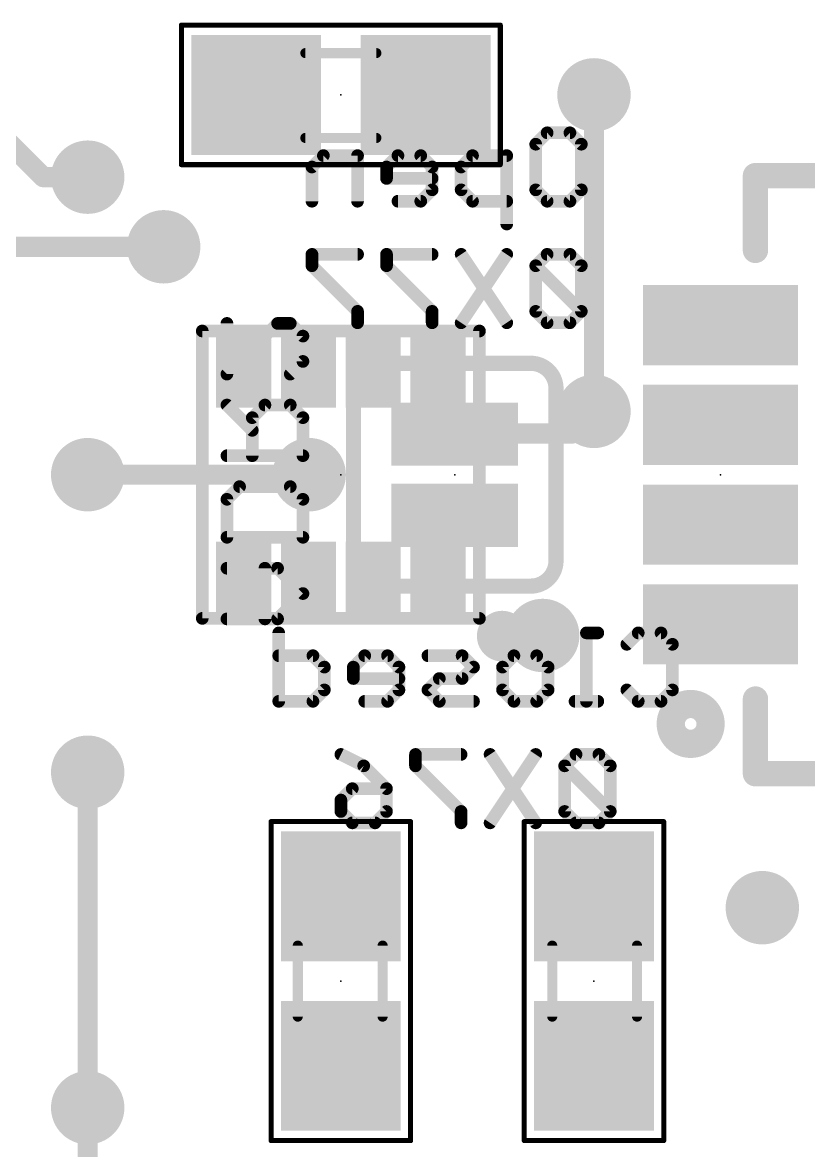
# Model space of a CAD drawing. Extents: x -34 to 73, y -25 to 33.
# Drawn here: x 13.32 to 21.2, y 5.92 to 17.24 of the extents above; entities that cross this region are included whole.
import ezdxf

# ---------------------------------------------------------------- set-up
doc = ezdxf.new("R2010")
doc.units = 0
for name, color, linetype in [('16', 132, 'CONTINUOUS'), ('18', 110, 'CONTINUOUS'), ('21', 41, 'CONTINUOUS'), ('22', 40, 'CONTINUOUS'), ('23', 53, 'CONTINUOUS'), ('24', 53, 'CONTINUOUS'), ('29', 253, 'CONTINUOUS'), ('31', 253, 'CONTINUOUS'), ('39', 12, 'CONTINUOUS'), ('51', 53, 'CONTINUOUS')]:
    doc.layers.add(name, color=color, linetype=linetype)

# ---------------------------------------------------------------- blocks, each defined once
blk = doc.blocks.new('RECT')
blk.add_solid([(-0.5, -0.5), (0.5, -0.5), (-0.5, 0.5), (0.5, 0.5)])
blk = doc.blocks.new('ROUNDV')
at = {"const_width": 0.5}
blk.add_lwpolyline([(0, -0.25, 1), (0, 0.25, 1), (0, -0.25)], format="xyb", dxfattribs=at)

msp = doc.modelspace()

# ---------------------------------------------------------------- linework, layer by layer
at = {"layer": '16', "const_width": 0.2032}
for points in [[(13.5255, 15.6845), (12.7, 16.51)], [(19.05, 16.51), (19.05, 13.335)], [(13.97, 15.6845), (13.5255, 15.6845)], [(11.684, 14.986), (14.732, 14.986)], [(19.05, 13.335), (18.8278, 13.1128)], [(17.6593, 13.1128), (17.653, 13.1064)], [(18.8278, 13.1128), (17.6593, 13.1128)], [(13.97, 12.7), (16.1925, 12.7)], [(13.97, 6.35), (13.97, 9.7155)], [(13.97, 5.08), (13.97, 6.35)]]:
    msp.add_lwpolyline(points, dxfattribs=at)
at = {"layer": '16', "const_width": 0.1016}
for points in [[(19.1008, 16.51, 1), (18.9992, 16.51)], [(13.5255, 15.7353, 1), (13.5255, 15.6337)], [(13.4896, 15.6486, 1), (13.5614, 15.7204)], [(13.97, 15.6337, 1), (13.97, 15.7353)], [(14.732, 14.9352, 1), (14.732, 15.0368)], [(18.9992, 13.335, 1), (19.1008, 13.335)], [(19.0859, 13.2991, 1), (19.0141, 13.3709)], [(17.6171, 13.1423, 1), (17.6889, 13.0705)], [(17.6593, 13.1636, 1), (17.6593, 13.0619)], [(17.6953, 13.0768, 1), (17.6234, 13.1487)], [(18.7918, 13.1487, 1), (18.8637, 13.0768)], [(18.8278, 13.0619, 1), (18.8278, 13.1636)], [(13.97, 12.7508, 1), (13.97, 12.6492)], [(16.1925, 12.6492, 1), (16.1925, 12.7508)], [(14.0208, 9.7155, 1), (13.9192, 9.7155)], [(14.0208, 6.35, 1), (13.9192, 6.35)], [(13.9192, 6.35, 1), (14.0208, 6.35)]]:
    msp.add_lwpolyline(points, format="xyb", dxfattribs=at)
at = {"layer": '21'}
for points, const_width in [([(20.67, 14.95), (20.67, 15.7)], 0.254), ([(20.67, 15.7), (22.32, 15.7)], 0.254), ([(15.1194, 11.2586), (15.1194, 14.1415)], 0.127), ([(15.1194, 14.1415), (17.9007, 14.1415)], 0.127), ([(17.9007, 14.1415), (17.9007, 11.2586)], 0.127), ([(17.9007, 11.2586), (15.1194, 11.2586)], 0.127), ([(20.67, 9.7), (20.67, 10.45)], 0.254), ([(22.32, 9.7), (20.67, 9.7)], 0.254)]:
    msp.add_lwpolyline(points, dxfattribs=dict(at, const_width=const_width))
for points, const_width in [([(20.7335, 15.7, 1), (20.6065, 15.7)], 0.127), ([(20.67, 15.7635, 1), (20.67, 15.6365)], 0.127), ([(20.6065, 14.95, 1), (20.7335, 14.95)], 0.127), ([(15.1511, 14.1415, 1), (15.0876, 14.1415)], 0.0635), ([(15.1194, 14.1732, 1), (15.1194, 14.1097)], 0.0635), ([(17.9324, 14.1415, 1), (17.8689, 14.1415)], 0.0635), ([(17.9007, 14.1097, 1), (17.9007, 14.1732)], 0.0635), ([(15.1194, 11.2903, 1), (15.1194, 11.2268)], 0.0635), ([(17.9007, 11.2268, 1), (17.9007, 11.2903)], 0.0635), ([(18.1293, 10.9538, 1), (18.1293, 11.2078, 1), (18.1293, 10.9538)], 0.254), ([(15.0876, 11.2586, 1), (15.1511, 11.2586)], 0.0635), ([(17.8689, 11.2586, 1), (17.9324, 11.2586)], 0.0635), ([(20.02, 10.0586, 1), (20.02, 10.3414, 1), (20.02, 10.0586)], 0.4), ([(20.7335, 10.45, 1), (20.6065, 10.45)], 0.127), ([(20.67, 9.7635, 1), (20.67, 9.6365)], 0.127), ([(20.6065, 9.7, 1), (20.7335, 9.7)], 0.127)]:
    msp.add_lwpolyline(points, format="xyb", dxfattribs=dict(at, const_width=const_width))
at = {"layer": '22'}
for points, const_width in [([(18.4654, 16.0152), (18.5798, 16.1296)], 0.127), ([(18.5798, 16.1296), (18.8086, 16.1296)], 0.127), ([(18.8086, 16.1296), (18.923, 16.0152)], 0.127), ([(18.4654, 15.5576), (18.4654, 16.0152)], 0.127), ([(18.923, 16.0152), (18.923, 15.5576)], 0.127), ([(16.3346, 15.9008), (16.2202, 15.7864)], 0.127), ([(16.6778, 15.9008), (16.3346, 15.9008)], 0.127), ([(16.6778, 15.4432), (16.6778, 15.9008)], 0.127), ([(17.083, 15.9008), (16.9686, 15.7864)], 0.127), ([(17.3118, 15.9008), (17.083, 15.9008)], 0.127), ([(17.4262, 15.7864), (17.3118, 15.9008)], 0.127), ([(17.8314, 15.9008), (17.717, 15.7864)], 0.127), ([(18.1746, 15.9008), (17.8314, 15.9008)], 0.127), ([(18.1746, 15.2144), (18.1746, 15.9008)], 0.127), ([(16.2202, 15.7864), (16.2202, 15.4432)], 0.127), ([(16.9686, 15.7864), (16.9686, 15.672)], 0.127), ([(17.4262, 15.5576), (17.4262, 15.7864)], 0.127), ([(17.717, 15.7864), (17.717, 15.5576)], 0.127), ([(16.9686, 15.672), (17.4262, 15.672)], 0.127), ([(17.3118, 15.4432), (17.4262, 15.5576)], 0.127), ([(17.717, 15.5576), (17.8314, 15.4432)], 0.127), ([(18.5798, 15.4432), (18.4654, 15.5576)], 0.127), ([(18.923, 15.5576), (18.8086, 15.4432)], 0.127), ([(17.083, 15.4432), (17.3118, 15.4432)], 0.127), ([(17.8314, 15.4432), (18.1746, 15.4432)], 0.127), ([(18.8086, 15.4432), (18.5798, 15.4432)], 0.127), ([(16.6778, 14.9104), (16.2202, 14.9104)], 0.127), ([(16.2202, 14.9104), (16.2202, 14.796)], 0.127), ([(17.4262, 14.9104), (16.9686, 14.9104)], 0.127), ([(16.9686, 14.9104), (16.9686, 14.796)], 0.127), ([(18.1746, 14.9104), (17.717, 14.224)], 0.127), ([(17.717, 14.9104), (18.1746, 14.224)], 0.127), ([(18.5798, 14.9104), (18.4654, 14.796)], 0.127), ([(18.8086, 14.9104), (18.5798, 14.9104)], 0.127), ([(18.923, 14.796), (18.8086, 14.9104)], 0.127), ([(16.2202, 14.796), (16.6778, 14.3384)], 0.127), ([(16.9686, 14.796), (17.4262, 14.3384)], 0.127), ([(18.4654, 14.796), (18.4654, 14.3384)], 0.127), ([(18.923, 14.3384), (18.4654, 14.796)], 0.127), ([(18.923, 14.3384), (18.923, 14.796)], 0.127), ([(16.6778, 14.3384), (16.6778, 14.224)], 0.127), ([(17.4262, 14.3384), (17.4262, 14.224)], 0.127), ([(18.4654, 14.3384), (18.5798, 14.224)], 0.127), ([(18.8086, 14.224), (18.923, 14.3384)], 0.127), ([(15.367, 14.2175), (15.367, 13.7091)], 0.127), ([(15.367, 13.7091), (15.8754, 14.2175)], 0.127), ([(15.8754, 14.2175), (16.0025, 14.2175)], 0.127), ([(16.0025, 14.2175), (16.1297, 14.0904)], 0.127), ([(18.5798, 14.224), (18.8086, 14.224)], 0.127), ([(16.1297, 14.0904), (16.1297, 13.8362)], 0.127), ([(16.1297, 13.8362), (16.0025, 13.7091)], 0.127), ([(16.891, 13.8176), (18.415, 13.8176)], 0.1524), ([(16.637, 13.5636), (16.637, 11.8364)], 0.1524), ([(18.669, 11.8364), (18.669, 13.5636)], 0.1524), ([(15.6212, 13.1447), (15.367, 13.3989)], 0.127), ([(15.7483, 13.3989), (15.6212, 13.2718)], 0.127), ([(16.0025, 13.3989), (15.7483, 13.3989)], 0.127), ([(16.1297, 13.2718), (16.0025, 13.3989)], 0.127), ([(15.6212, 13.2718), (15.6212, 12.8905)], 0.127), ([(16.1297, 12.8905), (16.1297, 13.2718)], 0.127), ([(15.367, 12.8905), (16.1297, 12.8905)], 0.127), ([(15.367, 12.4532), (15.4941, 12.5804)], 0.127), ([(15.4941, 12.5804), (16.0025, 12.5804)], 0.127), ([(16.0025, 12.5804), (16.1297, 12.4532)], 0.127), ([(15.367, 12.0719), (15.367, 12.4532)], 0.127), ([(16.1297, 12.4532), (16.1297, 12.0719)], 0.127), ([(16.1297, 12.0719), (15.367, 12.0719)], 0.127), ([(15.8754, 11.7618), (15.367, 11.7618)], 0.127), ([(15.7483, 11.2533), (15.7483, 11.7618)], 0.127), ([(16.1297, 11.5076), (15.8754, 11.7618)], 0.127), ([(16.891, 11.5824), (18.415, 11.5824)], 0.1524), ([(15.8754, 11.2533), (16.1297, 11.5076)], 0.127), ([(15.367, 11.2533), (15.8754, 11.2533)], 0.127), ([(15.8868, 11.1131), (15.8868, 10.4267)], 0.127), ([(19.0886, 11.1131), (18.9742, 11.1131)], 0.127), ([(18.9742, 11.1131), (18.9742, 10.4267)], 0.127), ([(19.3794, 10.9987), (19.4938, 11.1131)], 0.127), ([(19.4938, 11.1131), (19.7226, 11.1131)], 0.127), ([(19.7226, 11.1131), (19.837, 10.9987)], 0.127), ([(19.837, 10.9987), (19.837, 10.5411)], 0.127), ([(16.23, 10.8843), (15.8868, 10.8843)], 0.127), ([(16.3444, 10.7699), (16.23, 10.8843)], 0.127), ([(16.7496, 10.8843), (16.6352, 10.7699)], 0.127), ([(16.9784, 10.8843), (16.7496, 10.8843)], 0.127), ([(17.0928, 10.7699), (16.9784, 10.8843)], 0.127), ([(17.7268, 10.8843), (17.3836, 10.8843)], 0.127), ([(17.8412, 10.7699), (17.7268, 10.8843)], 0.127), ([(18.1321, 10.7699), (18.2465, 10.8843)], 0.127), ([(18.2465, 10.8843), (18.4753, 10.8843)], 0.127), ([(18.4753, 10.8843), (18.5897, 10.7699)], 0.127), ([(16.3444, 10.5411), (16.3444, 10.7699)], 0.127), ([(16.6352, 10.7699), (16.6352, 10.6555)], 0.127), ([(17.0928, 10.5411), (17.0928, 10.7699)], 0.127), ([(17.7268, 10.6555), (17.8412, 10.7699)], 0.127), ([(18.1321, 10.5411), (18.1321, 10.7699)], 0.127), ([(18.5897, 10.7699), (18.5897, 10.5411)], 0.127), ([(16.6352, 10.6555), (17.0928, 10.6555)], 0.127), ([(17.3836, 10.5411), (17.498, 10.6555)], 0.127), ([(17.498, 10.6555), (17.7268, 10.6555)], 0.127), ([(16.23, 10.4267), (16.3444, 10.5411)], 0.127), ([(16.9784, 10.4267), (17.0928, 10.5411)], 0.127), ([(17.498, 10.4267), (17.3836, 10.5411)], 0.127), ([(18.2465, 10.4267), (18.1321, 10.5411)], 0.127), ([(18.5897, 10.5411), (18.4753, 10.4267)], 0.127), ([(19.4938, 10.4267), (19.3794, 10.5411)], 0.127), ([(19.837, 10.5411), (19.7226, 10.4267)], 0.127), ([(15.8868, 10.4267), (16.23, 10.4267)], 0.127), ([(16.7496, 10.4267), (16.9784, 10.4267)], 0.127), ([(17.8412, 10.4267), (17.498, 10.4267)], 0.127), ([(18.4753, 10.4267), (18.2465, 10.4267)], 0.127), ([(19.0886, 10.4267), (18.8598, 10.4267)], 0.127), ([(19.7226, 10.4267), (19.4938, 10.4267)], 0.127), ([(16.5105, 9.8939), (16.7393, 9.7795)], 0.127), ([(17.7165, 9.8939), (17.2589, 9.8939)], 0.127), ([(17.2589, 9.8939), (17.2589, 9.7795)], 0.127), ([(18.4649, 9.8939), (18.0073, 9.2075)], 0.127), ([(18.0073, 9.8939), (18.4649, 9.2075)], 0.127), ([(18.8701, 9.8939), (18.7557, 9.7795)], 0.127), ([(19.0989, 9.8939), (18.8701, 9.8939)], 0.127), ([(19.2133, 9.7795), (19.0989, 9.8939)], 0.127), ([(16.7393, 9.7795), (16.9681, 9.5507)], 0.127), ([(17.2589, 9.7795), (17.7165, 9.3219)], 0.127), ([(18.7557, 9.7795), (18.7557, 9.3219)], 0.127), ([(19.2133, 9.3219), (18.7557, 9.7795)], 0.127), ([(19.2133, 9.3219), (19.2133, 9.7795)], 0.127), ([(16.5105, 9.4363), (16.6249, 9.5507)], 0.127), ([(16.6249, 9.5507), (16.9681, 9.5507)], 0.127), ([(16.9681, 9.5507), (16.9681, 9.3219)], 0.127), ([(16.5105, 9.3219), (16.5105, 9.4363)], 0.127), ([(16.6249, 9.2075), (16.5105, 9.3219)], 0.127), ([(16.9681, 9.3219), (16.8537, 9.2075)], 0.127), ([(17.7165, 9.3219), (17.7165, 9.2075)], 0.127), ([(18.7557, 9.3219), (18.8701, 9.2075)], 0.127), ([(19.0989, 9.2075), (19.2133, 9.3219)], 0.127), ([(16.8537, 9.2075), (16.6249, 9.2075)], 0.127), ([(18.8701, 9.2075), (19.0989, 9.2075)], 0.127)]:
    msp.add_lwpolyline(points, dxfattribs=dict(at, const_width=const_width))
for points, const_width in [([(18.5798, 16.1613, 1), (18.5798, 16.0978)], 0.0635), ([(18.6023, 16.1071, 1), (18.5574, 16.152)], 0.0635), ([(18.8311, 16.152, 1), (18.7862, 16.1071)], 0.0635), ([(18.8086, 16.0978, 1), (18.8086, 16.1613)], 0.0635), ([(18.4972, 16.0152, 1), (18.4337, 16.0152)], 0.0635), ([(18.443, 16.0376, 1), (18.4879, 15.9927)], 0.0635), ([(18.9548, 16.0152, 1), (18.8913, 16.0152)], 0.0635), ([(18.9005, 15.9927, 1), (18.9455, 16.0376)], 0.0635), ([(16.3346, 15.9325, 1), (16.3346, 15.869)], 0.0635), ([(16.357, 15.8783, 1), (16.3121, 15.9232)], 0.0635), ([(16.7095, 15.9008, 1), (16.646, 15.9008)], 0.0635), ([(16.6778, 15.869, 1), (16.6778, 15.9325)], 0.0635), ([(17.083, 15.9325, 1), (17.083, 15.869)], 0.0635), ([(17.1054, 15.8783, 1), (17.0605, 15.9232)], 0.0635), ([(17.3342, 15.9232, 1), (17.2893, 15.8783)], 0.0635), ([(17.3118, 15.869, 1), (17.3118, 15.9325)], 0.0635), ([(17.8314, 15.9325, 1), (17.8314, 15.869)], 0.0635), ([(17.8538, 15.8783, 1), (17.8089, 15.9232)], 0.0635), ([(18.2063, 15.9008, 1), (18.1428, 15.9008)], 0.0635), ([(18.1746, 15.869, 1), (18.1746, 15.9325)], 0.0635), ([(16.2519, 15.7864, 1), (16.1884, 15.7864)], 0.0635), ([(16.1977, 15.8088, 1), (16.2426, 15.7639)], 0.0635), ([(17.0003, 15.7864, 1), (16.9368, 15.7864)], 0.0635), ([(16.9461, 15.8088, 1), (16.991, 15.7639)], 0.0635), ([(17.4579, 15.7864, 1), (17.3944, 15.7864)], 0.0635), ([(17.4037, 15.7639, 1), (17.4486, 15.8088)], 0.0635), ([(17.7487, 15.7864, 1), (17.6852, 15.7864)], 0.0635), ([(17.6945, 15.8088, 1), (17.7394, 15.7639)], 0.0635), ([(16.9686, 15.7037, 1), (16.9686, 15.6402)], 0.0635), ([(17.4262, 15.6402, 1), (17.4262, 15.7037)], 0.0635), ([(16.9368, 15.672, 1), (17.0003, 15.672)], 0.0635), ([(17.4486, 15.5351, 1), (17.4037, 15.58)], 0.0635), ([(17.7394, 15.58, 1), (17.6945, 15.5351)], 0.0635), ([(18.4879, 15.58, 1), (18.443, 15.5351)], 0.0635), ([(18.9455, 15.5351, 1), (18.9005, 15.58)], 0.0635), ([(17.083, 15.475, 1), (17.083, 15.4115)], 0.0635), ([(17.3118, 15.4115, 1), (17.3118, 15.475)], 0.0635), ([(17.3944, 15.5576, 1), (17.4579, 15.5576)], 0.0635), ([(17.6852, 15.5576, 1), (17.7487, 15.5576)], 0.0635), ([(17.8314, 15.475, 1), (17.8314, 15.4115)], 0.0635), ([(18.1746, 15.4115, 1), (18.1746, 15.475)], 0.0635), ([(18.4337, 15.5576, 1), (18.4972, 15.5576)], 0.0635), ([(18.5798, 15.475, 1), (18.5798, 15.4115)], 0.0635), ([(18.8086, 15.4115, 1), (18.8086, 15.475)], 0.0635), ([(18.8913, 15.5576, 1), (18.9548, 15.5576)], 0.0635), ([(16.1884, 15.4432, 1), (16.2519, 15.4432)], 0.0635), ([(16.646, 15.4432, 1), (16.7095, 15.4432)], 0.0635), ([(17.2893, 15.4657, 1), (17.3342, 15.4207)], 0.0635), ([(17.8089, 15.4207, 1), (17.8538, 15.4657)], 0.0635), ([(18.5574, 15.4207, 1), (18.6023, 15.4657)], 0.0635), ([(18.7862, 15.4657, 1), (18.8311, 15.4207)], 0.0635), ([(18.1428, 15.2144, 1), (18.2063, 15.2144)], 0.0635), ([(16.2202, 14.9421, 1), (16.2202, 14.8786)], 0.0635), ([(16.2519, 14.9104, 1), (16.1884, 14.9104)], 0.0635), ([(16.6778, 14.8786, 1), (16.6778, 14.9421)], 0.0635), ([(16.9686, 14.9421, 1), (16.9686, 14.8786)], 0.0635), ([(17.0003, 14.9104, 1), (16.9368, 14.9104)], 0.0635), ([(17.4262, 14.8786, 1), (17.4262, 14.9421)], 0.0635), ([(17.7434, 14.928, 1), (17.6906, 14.8928)], 0.0635), ([(18.201, 14.8928, 1), (18.1482, 14.928)], 0.0635), ([(18.5798, 14.9421, 1), (18.5798, 14.8786)], 0.0635), ([(18.6023, 14.8879, 1), (18.5574, 14.9328)], 0.0635), ([(18.8311, 14.9328, 1), (18.7862, 14.8879)], 0.0635), ([(18.8086, 14.8786, 1), (18.8086, 14.9421)], 0.0635), ([(16.2426, 14.8184, 1), (16.1977, 14.7735)], 0.0635), ([(16.1884, 14.796, 1), (16.2519, 14.796)], 0.0635), ([(16.991, 14.8184, 1), (16.9461, 14.7735)], 0.0635), ([(16.9368, 14.796, 1), (17.0003, 14.796)], 0.0635), ([(18.4972, 14.796, 1), (18.4337, 14.796)], 0.0635), ([(18.4879, 14.8184, 1), (18.443, 14.7735)], 0.0635), ([(18.443, 14.8184, 1), (18.4879, 14.7735)], 0.0635), ([(18.9548, 14.796, 1), (18.8913, 14.796)], 0.0635), ([(18.9005, 14.7735, 1), (18.9455, 14.8184)], 0.0635), ([(16.7095, 14.3384, 1), (16.646, 14.3384)], 0.0635), ([(16.6553, 14.3159, 1), (16.7002, 14.3608)], 0.0635), ([(17.4579, 14.3384, 1), (17.3944, 14.3384)], 0.0635), ([(17.4037, 14.3159, 1), (17.4486, 14.3608)], 0.0635), ([(18.4879, 14.3608, 1), (18.443, 14.3159)], 0.0635), ([(18.4337, 14.3384, 1), (18.4972, 14.3384)], 0.0635), ([(18.8913, 14.3384, 1), (18.9548, 14.3384)], 0.0635), ([(18.9455, 14.3159, 1), (18.9005, 14.3608)], 0.0635), ([(18.9005, 14.3159, 1), (18.9455, 14.3608)], 0.0635), ([(15.3988, 14.2175, 1), (15.3353, 14.2175)], 0.0635), ([(15.8754, 14.2493, 1), (15.8754, 14.1858)], 0.0635), ([(15.8979, 14.1951, 1), (15.853, 14.24)], 0.0635), ([(16.025, 14.24, 1), (15.9801, 14.1951)], 0.0635), ([(16.0025, 14.1858, 1), (16.0025, 14.2493)], 0.0635), ([(16.646, 14.224, 1), (16.7095, 14.224)], 0.0635), ([(17.3944, 14.224, 1), (17.4579, 14.224)], 0.0635), ([(17.6906, 14.2416, 1), (17.7434, 14.2064)], 0.0635), ([(18.1482, 14.2064, 1), (18.201, 14.2416)], 0.0635), ([(18.5798, 14.2558, 1), (18.5798, 14.1922)], 0.0635), ([(18.5574, 14.2015, 1), (18.6023, 14.2465)], 0.0635), ([(18.7862, 14.2465, 1), (18.8311, 14.2015)], 0.0635), ([(18.8086, 14.1922, 1), (18.8086, 14.2558)], 0.0635), ([(16.1614, 14.0904, 1), (16.0979, 14.0904)], 0.0635), ([(16.1072, 14.068, 1), (16.1521, 14.1129)], 0.0635), ([(16.0979, 13.8362, 1), (16.1614, 13.8362)], 0.0635), ([(16.1521, 13.8137, 1), (16.1072, 13.8586)], 0.0635), ([(16.891, 13.8176, 0.4142), (16.637, 13.5636)], 0.1524), ([(16.891, 13.8557, 1), (16.891, 13.7795)], 0.0762), ([(16.891, 13.7795, 1), (16.891, 13.8557)], 0.0762), ([(18.669, 13.5636, 0.4142), (18.415, 13.8176)], 0.1524), ([(18.415, 13.8557, 1), (18.415, 13.7795)], 0.0762), ([(18.415, 13.7795, 1), (18.415, 13.8557)], 0.0762), ([(15.3445, 13.7315, 1), (15.3895, 13.6866)], 0.0635), ([(15.3353, 13.7091, 1), (15.3988, 13.7091)], 0.0635), ([(15.9801, 13.7315, 1), (16.025, 13.6866)], 0.0635), ([(16.6751, 13.5636, 1), (16.5989, 13.5636)], 0.0762), ([(16.5989, 13.5636, 1), (16.6751, 13.5636)], 0.0762), ([(18.7071, 13.5636, 1), (18.6309, 13.5636)], 0.0762), ([(18.6309, 13.5636, 1), (18.7071, 13.5636)], 0.0762), ([(15.3895, 13.4214, 1), (15.3445, 13.3765)], 0.0635), ([(15.7483, 13.4307, 1), (15.7483, 13.3672)], 0.0635), ([(15.7708, 13.3765, 1), (15.7259, 13.4214)], 0.0635), ([(16.025, 13.4214, 1), (15.9801, 13.3765)], 0.0635), ([(16.0025, 13.3672, 1), (16.0025, 13.4307)], 0.0635), ([(15.653, 13.2718, 1), (15.5895, 13.2718)], 0.0635), ([(15.5988, 13.2943, 1), (15.6437, 13.2494)], 0.0635), ([(16.1614, 13.2718, 1), (16.0979, 13.2718)], 0.0635), ([(16.1072, 13.2494, 1), (16.1521, 13.2943)], 0.0635), ([(15.5988, 13.1223, 1), (15.6437, 13.1672)], 0.0635), ([(15.367, 12.9223, 1), (15.367, 12.8588)], 0.0635), ([(15.5895, 12.8905, 1), (15.653, 12.8905)], 0.0635), ([(16.0979, 12.8905, 1), (16.1614, 12.8905)], 0.0635), ([(16.1297, 12.8588, 1), (16.1297, 12.9223)], 0.0635), ([(15.4941, 12.6121, 1), (15.4941, 12.5486)], 0.0635), ([(15.5166, 12.5579, 1), (15.4717, 12.6028)], 0.0635), ([(16.025, 12.6028, 1), (15.9801, 12.5579)], 0.0635), ([(16.0025, 12.5486, 1), (16.0025, 12.6121)], 0.0635), ([(15.3988, 12.4532, 1), (15.3353, 12.4532)], 0.0635), ([(15.3445, 12.4757, 1), (15.3895, 12.4308)], 0.0635), ([(16.1614, 12.4532, 1), (16.0979, 12.4532)], 0.0635), ([(16.1072, 12.4308, 1), (16.1521, 12.4757)], 0.0635), ([(15.367, 12.1037, 1), (15.367, 12.0402)], 0.0635), ([(16.1297, 12.0402, 1), (16.1297, 12.1037)], 0.0635), ([(15.3353, 12.0719, 1), (15.3988, 12.0719)], 0.0635), ([(16.0979, 12.0719, 1), (16.1614, 12.0719)], 0.0635), ([(16.637, 11.8364, 0.4142), (16.891, 11.5824)], 0.1524), ([(16.6751, 11.8364, 1), (16.5989, 11.8364)], 0.0762), ([(18.415, 11.5824, 0.4142), (18.669, 11.8364)], 0.1524), ([(18.7071, 11.8364, 1), (18.6309, 11.8364)], 0.0762), ([(15.367, 11.7935, 1), (15.367, 11.73)], 0.0635), ([(15.7801, 11.7618, 1), (15.7166, 11.7618)], 0.0635), ([(15.8979, 11.7842, 1), (15.853, 11.7393)], 0.0635), ([(15.8754, 11.73, 1), (15.8754, 11.7935)], 0.0635), ([(16.5989, 11.8364, 1), (16.6751, 11.8364)], 0.0762), ([(18.6309, 11.8364, 1), (18.7071, 11.8364)], 0.0762), ([(16.891, 11.6205, 1), (16.891, 11.5443)], 0.0762), ([(16.891, 11.5443, 1), (16.891, 11.6205)], 0.0762), ([(18.415, 11.6205, 1), (18.415, 11.5443)], 0.0762), ([(18.415, 11.5443, 1), (18.415, 11.6205)], 0.0762), ([(16.1521, 11.4851, 1), (16.1072, 11.53)], 0.0635), ([(16.1072, 11.4851, 1), (16.1521, 11.53)], 0.0635), ([(15.367, 11.2851, 1), (15.367, 11.2216)], 0.0635), ([(15.8754, 11.2216, 1), (15.8754, 11.2851)], 0.0635), ([(15.7166, 11.2533, 1), (15.7801, 11.2533)], 0.0635), ([(15.853, 11.2758, 1), (15.8979, 11.2309)], 0.0635), ([(15.9186, 11.1131, 1), (15.8551, 11.1131)], 0.0635), ([(18.9742, 11.1448, 1), (18.9742, 11.0813)], 0.0635), ([(19.0059, 11.1131, 1), (18.9424, 11.1131)], 0.0635), ([(19.0886, 11.0813, 1), (19.0886, 11.1448)], 0.0635), ([(19.4938, 11.1448, 1), (19.4938, 11.0813)], 0.0635), ([(19.5163, 11.0906, 1), (19.4714, 11.1355)], 0.0635), ([(19.7451, 11.1355, 1), (19.7002, 11.0906)], 0.0635), ([(19.7226, 11.0813, 1), (19.7226, 11.1448)], 0.0635), ([(19.357, 11.0211, 1), (19.4019, 10.9762)], 0.0635), ([(19.8688, 10.9987, 1), (19.8053, 10.9987)], 0.0635), ([(19.8146, 10.9762, 1), (19.8595, 11.0211)], 0.0635), ([(15.8868, 10.916, 1), (15.8868, 10.8525)], 0.0635), ([(16.2525, 10.9067, 1), (16.2076, 10.8618)], 0.0635), ([(16.23, 10.8525, 1), (16.23, 10.916)], 0.0635), ([(16.7496, 10.916, 1), (16.7496, 10.8525)], 0.0635), ([(16.7721, 10.8618, 1), (16.7272, 10.9067)], 0.0635), ([(17.0009, 10.9067, 1), (16.956, 10.8618)], 0.0635), ([(16.9784, 10.8525, 1), (16.9784, 10.916)], 0.0635), ([(17.3836, 10.916, 1), (17.3836, 10.8525)], 0.0635), ([(17.7493, 10.9067, 1), (17.7044, 10.8618)], 0.0635), ([(17.7268, 10.8525, 1), (17.7268, 10.916)], 0.0635), ([(18.2465, 10.916, 1), (18.2465, 10.8525)], 0.0635), ([(18.2689, 10.8618, 1), (18.224, 10.9067)], 0.0635), ([(18.4977, 10.9067, 1), (18.4528, 10.8618)], 0.0635), ([(18.4753, 10.8525, 1), (18.4753, 10.916)], 0.0635), ([(16.3762, 10.7699, 1), (16.3127, 10.7699)], 0.0635), ([(16.322, 10.7474, 1), (16.3669, 10.7923)], 0.0635), ([(16.667, 10.7699, 1), (16.6035, 10.7699)], 0.0635), ([(16.6128, 10.7923, 1), (16.6577, 10.7474)], 0.0635), ([(17.1246, 10.7699, 1), (17.0611, 10.7699)], 0.0635), ([(17.0704, 10.7474, 1), (17.1153, 10.7923)], 0.0635), ([(17.8637, 10.7474, 1), (17.8188, 10.7923)], 0.0635), ([(17.8188, 10.7474, 1), (17.8637, 10.7923)], 0.0635), ([(18.1638, 10.7699, 1), (18.1003, 10.7699)], 0.0635), ([(18.1096, 10.7923, 1), (18.1545, 10.7474)], 0.0635), ([(18.6214, 10.7699, 1), (18.5579, 10.7699)], 0.0635), ([(18.5672, 10.7474, 1), (18.6121, 10.7923)], 0.0635), ([(16.6352, 10.6872, 1), (16.6352, 10.6237)], 0.0635), ([(16.6035, 10.6555, 1), (16.667, 10.6555)], 0.0635), ([(17.0928, 10.6237, 1), (17.0928, 10.6872)], 0.0635), ([(17.498, 10.6872, 1), (17.498, 10.6237)], 0.0635), ([(17.5205, 10.633, 1), (17.4756, 10.6779)], 0.0635), ([(17.7044, 10.6779, 1), (17.7493, 10.633)], 0.0635), ([(17.7268, 10.6237, 1), (17.7268, 10.6872)], 0.0635), ([(16.3127, 10.5411, 1), (16.3762, 10.5411)], 0.0635), ([(16.3669, 10.5186, 1), (16.322, 10.5635)], 0.0635), ([(17.0611, 10.5411, 1), (17.1246, 10.5411)], 0.0635), ([(17.1153, 10.5186, 1), (17.0704, 10.5635)], 0.0635), ([(17.4061, 10.5635, 1), (17.3612, 10.5186)], 0.0635), ([(17.3612, 10.5635, 1), (17.4061, 10.5186)], 0.0635), ([(18.1545, 10.5635, 1), (18.1096, 10.5186)], 0.0635), ([(18.1003, 10.5411, 1), (18.1638, 10.5411)], 0.0635), ([(18.5579, 10.5411, 1), (18.6214, 10.5411)], 0.0635), ([(18.6121, 10.5186, 1), (18.5672, 10.5635)], 0.0635), ([(19.4019, 10.5635, 1), (19.357, 10.5186)], 0.0635), ([(19.8053, 10.5411, 1), (19.8688, 10.5411)], 0.0635), ([(19.8595, 10.5186, 1), (19.8146, 10.5635)], 0.0635), ([(15.8868, 10.4585, 1), (15.8868, 10.3949)], 0.0635), ([(15.8551, 10.4267, 1), (15.9186, 10.4267)], 0.0635), ([(16.2076, 10.4492, 1), (16.2525, 10.4042)], 0.0635), ([(16.23, 10.3949, 1), (16.23, 10.4585)], 0.0635), ([(16.7496, 10.4585, 1), (16.7496, 10.3949)], 0.0635), ([(16.956, 10.4492, 1), (17.0009, 10.4042)], 0.0635), ([(16.9784, 10.3949, 1), (16.9784, 10.4585)], 0.0635), ([(17.498, 10.4585, 1), (17.498, 10.3949)], 0.0635), ([(17.4756, 10.4042, 1), (17.5205, 10.4492)], 0.0635), ([(17.8412, 10.3949, 1), (17.8412, 10.4585)], 0.0635), ([(18.2465, 10.4585, 1), (18.2465, 10.3949)], 0.0635), ([(18.224, 10.4042, 1), (18.2689, 10.4492)], 0.0635), ([(18.4528, 10.4492, 1), (18.4977, 10.4042)], 0.0635), ([(18.4753, 10.3949, 1), (18.4753, 10.4585)], 0.0635), ([(18.8598, 10.4585, 1), (18.8598, 10.3949)], 0.0635), ([(18.9424, 10.4267, 1), (19.0059, 10.4267)], 0.0635), ([(19.0886, 10.3949, 1), (19.0886, 10.4585)], 0.0635), ([(19.4938, 10.4585, 1), (19.4938, 10.3949)], 0.0635), ([(19.4714, 10.4042, 1), (19.5163, 10.4492)], 0.0635), ([(19.7002, 10.4492, 1), (19.7451, 10.4042)], 0.0635), ([(19.7226, 10.3949, 1), (19.7226, 10.4585)], 0.0635), ([(16.5247, 9.9223, 1), (16.4963, 9.8655)], 0.0635), ([(17.2907, 9.8939, 1), (17.2272, 9.8939)], 0.0635), ([(17.2589, 9.9256, 1), (17.2589, 9.8621)], 0.0635), ([(17.7165, 9.8621, 1), (17.7165, 9.9256)], 0.0635), ([(18.0337, 9.9115, 1), (17.9809, 9.8763)], 0.0635), ([(18.4913, 9.8763, 1), (18.4385, 9.9115)], 0.0635), ([(18.8701, 9.9256, 1), (18.8701, 9.8621)], 0.0635), ([(18.8926, 9.8714, 1), (18.8477, 9.9163)], 0.0635), ([(19.1214, 9.9163, 1), (19.0765, 9.8714)], 0.0635), ([(19.0989, 9.8621, 1), (19.0989, 9.9256)], 0.0635), ([(16.7617, 9.8019, 1), (16.7168, 9.757)], 0.0635), ([(16.7251, 9.7511, 1), (16.7535, 9.8079)], 0.0635), ([(17.2272, 9.7795, 1), (17.2907, 9.7795)], 0.0635), ([(17.2814, 9.8019, 1), (17.2365, 9.757)], 0.0635), ([(18.7875, 9.7795, 1), (18.724, 9.7795)], 0.0635), ([(18.7782, 9.8019, 1), (18.7333, 9.757)], 0.0635), ([(18.7333, 9.8019, 1), (18.7782, 9.757)], 0.0635), ([(19.2451, 9.7795, 1), (19.1816, 9.7795)], 0.0635), ([(19.1909, 9.757, 1), (19.2358, 9.8019)], 0.0635), ([(16.6249, 9.5824, 1), (16.6249, 9.5189)], 0.0635), ([(16.6473, 9.5282, 1), (16.6024, 9.5731)], 0.0635), ([(16.9998, 9.5507, 1), (16.9363, 9.5507)], 0.0635), ([(16.9456, 9.5282, 1), (16.9905, 9.5731)], 0.0635), ([(16.9681, 9.5189, 1), (16.9681, 9.5824)], 0.0635), ([(16.5422, 9.4363, 1), (16.4787, 9.4363)], 0.0635), ([(16.488, 9.4587, 1), (16.5329, 9.4138)], 0.0635), ([(16.4787, 9.3219, 1), (16.5422, 9.3219)], 0.0635), ([(16.5329, 9.3443, 1), (16.488, 9.2994)], 0.0635), ([(16.9363, 9.3219, 1), (16.9998, 9.3219)], 0.0635), ([(16.9905, 9.2994, 1), (16.9456, 9.3443)], 0.0635), ([(17.7482, 9.3219, 1), (17.6848, 9.3219)], 0.0635), ([(17.694, 9.2994, 1), (17.739, 9.3443)], 0.0635), ([(18.724, 9.3219, 1), (18.7875, 9.3219)], 0.0635), ([(18.7782, 9.3443, 1), (18.7333, 9.2994)], 0.0635), ([(19.1816, 9.3219, 1), (19.2451, 9.3219)], 0.0635), ([(19.2358, 9.2994, 1), (19.1909, 9.3443)], 0.0635), ([(19.1909, 9.2994, 1), (19.2358, 9.3443)], 0.0635), ([(16.6249, 9.2393, 1), (16.6249, 9.1757)], 0.0635), ([(16.6024, 9.185, 1), (16.6473, 9.23)], 0.0635), ([(16.8312, 9.23, 1), (16.8761, 9.185)], 0.0635), ([(16.8537, 9.1757, 1), (16.8537, 9.2393)], 0.0635), ([(17.6848, 9.2075, 1), (17.7482, 9.2075)], 0.0635), ([(17.9809, 9.2251, 1), (18.0337, 9.1899)], 0.0635), ([(18.4385, 9.1899, 1), (18.4913, 9.2251)], 0.0635), ([(18.8701, 9.2393, 1), (18.8701, 9.1757)], 0.0635), ([(18.8477, 9.185, 1), (18.8926, 9.23)], 0.0635), ([(19.0765, 9.23, 1), (19.1214, 9.185)], 0.0635), ([(19.0989, 9.1757, 1), (19.0989, 9.2393)], 0.0635)]:
    msp.add_lwpolyline(points, format="xyb", dxfattribs=dict(at, const_width=const_width))
at = {"layer": '23'}
for p in [(16.51, 16.51), (16.51, 12.7), (20.32, 12.7), (16.51, 7.62), (19.05, 7.62)]:
    msp.add_point(p, dxfattribs=at)
at = {"layer": '24'}
msp.add_point((17.653, 12.7), dxfattribs=at)
at = {"layer": '39', "const_width": 0.0508}
for points in [[(14.91, 15.81), (14.91, 17.21)], [(14.91, 17.21), (18.11, 17.21)], [(18.11, 17.21), (18.11, 15.81)], [(18.11, 15.81), (14.91, 15.81)], [(15.81, 6.02), (15.81, 9.22)], [(15.81, 9.22), (17.21, 9.22)], [(17.21, 9.22), (17.21, 6.02)], [(18.35, 6.02), (18.35, 9.22)], [(18.35, 9.22), (19.75, 9.22)], [(19.75, 9.22), (19.75, 6.02)], [(17.21, 6.02), (15.81, 6.02)], [(19.75, 6.02), (18.35, 6.02)]]:
    msp.add_lwpolyline(points, dxfattribs=at)
at = {"layer": '39', "const_width": 0.0254}
for points in [[(14.9227, 17.21, 1), (14.8973, 17.21)], [(14.91, 17.2227, 1), (14.91, 17.1973)], [(18.1227, 17.21, 1), (18.0973, 17.21)], [(18.11, 17.1973, 1), (18.11, 17.2227)], [(14.91, 15.8227, 1), (14.91, 15.7973)], [(14.8973, 15.81, 1), (14.9227, 15.81)], [(18.0973, 15.81, 1), (18.1227, 15.81)], [(18.11, 15.7973, 1), (18.11, 15.8227)], [(15.8227, 9.22, 1), (15.7973, 9.22)], [(15.81, 9.2327, 1), (15.81, 9.2073)], [(17.2227, 9.22, 1), (17.1973, 9.22)], [(17.21, 9.2073, 1), (17.21, 9.2327)], [(18.3627, 9.22, 1), (18.3373, 9.22)], [(18.35, 9.2327, 1), (18.35, 9.2073)], [(19.7627, 9.22, 1), (19.7373, 9.22)], [(19.75, 9.2073, 1), (19.75, 9.2327)], [(15.81, 6.0327, 1), (15.81, 6.0073)], [(15.7973, 6.02, 1), (15.8227, 6.02)], [(17.1973, 6.02, 1), (17.2227, 6.02)], [(17.21, 6.0073, 1), (17.21, 6.0327)], [(18.35, 6.0327, 1), (18.35, 6.0073)], [(18.3373, 6.02, 1), (18.3627, 6.02)], [(19.7373, 6.02, 1), (19.7627, 6.02)], [(19.75, 6.0073, 1), (19.75, 6.0327)]]:
    msp.add_lwpolyline(points, format="xyb", dxfattribs=at)
at = {"layer": '51'}
for points, const_width in [([(16.866, 16.929), (16.154, 16.929)], 0.1016), ([(16.866, 16.078), (16.154, 16.078)], 0.1016), ([(15.26, 13.95), (15.26, 11.45)], 0.001), ([(17.76, 13.95), (15.26, 13.95)], 0.001), ([(17.76, 11.45), (17.76, 13.95)], 0.001), ([(15.26, 11.45), (17.76, 11.45)], 0.001), ([(16.078, 7.264), (16.078, 7.976)], 0.1016), ([(16.929, 7.264), (16.929, 7.976)], 0.1016), ([(18.631, 7.976), (18.631, 7.264)], 0.1016), ([(19.482, 7.976), (19.482, 7.264)], 0.1016)]:
    msp.add_lwpolyline(points, dxfattribs=dict(at, const_width=const_width))
for points, const_width in [([(16.154, 16.9544, 1), (16.154, 16.9036)], 0.0508), ([(16.866, 16.9036, 1), (16.866, 16.9544)], 0.0508), ([(16.154, 16.1034, 1), (16.154, 16.0526)], 0.0508), ([(16.866, 16.0526, 1), (16.866, 16.1034)], 0.0508), ([(15.26, 13.9503, 1), (15.26, 13.9498)], 0.0005), ([(15.2603, 13.95, 1), (15.2598, 13.95)], 0.0005), ([(17.7603, 13.95, 1), (17.7598, 13.95)], 0.0005), ([(17.76, 13.9498, 1), (17.76, 13.9503)], 0.0005), ([(15.26, 11.4503, 1), (15.26, 11.4498)], 0.0005), ([(15.2598, 11.45, 1), (15.2603, 11.45)], 0.0005), ([(17.7598, 11.45, 1), (17.7603, 11.45)], 0.0005), ([(17.76, 11.4498, 1), (17.76, 11.4503)], 0.0005), ([(16.1034, 7.976, 1), (16.0526, 7.976)], 0.0508), ([(16.9544, 7.976, 1), (16.9036, 7.976)], 0.0508), ([(18.6564, 7.976, 1), (18.6056, 7.976)], 0.0508), ([(19.5074, 7.976, 1), (19.4566, 7.976)], 0.0508), ([(16.0526, 7.264, 1), (16.1034, 7.264)], 0.0508), ([(16.9036, 7.264, 1), (16.9544, 7.264)], 0.0508), ([(18.6056, 7.264, 1), (18.6564, 7.264)], 0.0508), ([(19.4566, 7.264, 1), (19.5074, 7.264)], 0.0508)]:
    msp.add_lwpolyline(points, format="xyb", dxfattribs=dict(at, const_width=const_width))

# ---------------------------------------------------------------- block references
at = {"layer": '16', "xscale": 0.635, "yscale": 1.27, "rotation": 90}
for p in [(17.653, 13.1064), (17.653, 12.2936)]:
    msp.add_blockref('RECT', p, dxfattribs=at)
at = {"layer": '18', "xscale": 0.7366, "yscale": 0.7366}
for p in [(19.05, 16.51), (19.05, 16.51), (13.97, 15.6845), (13.97, 15.6845), (14.732, 14.986), (14.732, 14.986), (19.05, 13.335), (19.05, 13.335), (13.97, 12.7), (13.97, 12.7), (16.1925, 12.7), (16.1925, 12.7), (18.5357, 11.0871), (18.5357, 11.0871), (13.97, 9.7155), (13.97, 9.7155), (20.7391, 8.3566), (20.7391, 8.3566), (13.97, 6.35), (13.97, 6.35)]:
    msp.add_blockref('ROUNDV', p, dxfattribs=at)
at = {"layer": '29'}
for p, xscale, yscale, rotation in [((15.66, 16.51), 1.3032, 1.2032, 180), ((17.36, 16.51), 1.3032, 1.2032, 180), ((20.32, 14.2), 0.8032, 1.5532, 90), ((15.535, 13.725), 0.7032, 0.5532, 270), ((16.185, 13.725), 0.7032, 0.5532, 270), ((16.835, 13.725), 0.7032, 0.5532, 270), ((17.485, 13.725), 0.7032, 0.5532, 270), ((20.32, 13.2), 0.8032, 1.5532, 90), ((20.32, 12.2), 0.8032, 1.5532, 90), ((15.535, 11.675), 0.7032, 0.5532, 270), ((16.185, 11.675), 0.7032, 0.5532, 270), ((16.835, 11.675), 0.7032, 0.5532, 270), ((17.485, 11.675), 0.7032, 0.5532, 270), ((20.32, 11.2), 0.8032, 1.5532, 90), ((16.51, 8.47), 1.3032, 1.2032, 90), ((19.05, 8.47), 1.3032, 1.2032, 270), ((16.51, 6.77), 1.3032, 1.2032, 90), ((19.05, 6.77), 1.3032, 1.2032, 270)]:
    msp.add_blockref('RECT', p, dxfattribs=dict(at, xscale=xscale, yscale=yscale, rotation=rotation))
at = {"layer": '31', "xscale": 1.1}
for p, rotation in [((15.66, 16.51), 180), ((17.36, 16.51), 180), ((16.51, 8.47), 90), ((19.05, 8.47), 270), ((16.51, 6.77), 90), ((19.05, 6.77), 270)]:
    msp.add_blockref('RECT', p, dxfattribs=dict(at, rotation=rotation))
at = {"layer": '31'}
for p, xscale, yscale, rotation in [((20.32, 14.2), 0.6, 1.35, 90), ((15.535, 13.725), 0.5, 0.35, 270), ((16.185, 13.725), 0.5, 0.35, 270), ((16.835, 13.725), 0.5, 0.35, 270), ((17.485, 13.725), 0.5, 0.35, 270), ((20.32, 13.2), 0.6, 1.35, 90), ((20.32, 12.2), 0.6, 1.35, 90), ((15.535, 11.675), 0.5, 0.35, 270), ((16.185, 11.675), 0.5, 0.35, 270), ((16.835, 11.675), 0.5, 0.35, 270), ((17.485, 11.675), 0.5, 0.35, 270), ((20.32, 11.2), 0.6, 1.35, 90)]:
    msp.add_blockref('RECT', p, dxfattribs=dict(at, xscale=xscale, yscale=yscale, rotation=rotation))
at = {"layer": '51'}
for p, xscale, yscale, rotation in [((15.9298, 16.5049), 0.5001, 0.95, 180), ((17.0982, 16.5049), 0.5001, 0.95, 180), ((15.535, 11.725), 0.35, 0.35, 180), ((16.185, 11.725), 0.35, 0.35, 180), ((16.835, 11.725), 0.35, 0.35, 180), ((17.485, 11.725), 0.35, 0.35, 180), ((16.5049, 8.2003), 0.5001, 0.95, 90), ((19.0551, 8.2081), 0.5001, 0.95, 270), ((16.5049, 7.0319), 0.5001, 0.95, 90), ((19.0551, 7.0398), 0.5001, 0.95, 270)]:
    msp.add_blockref('RECT', p, dxfattribs=dict(at, xscale=xscale, yscale=yscale, rotation=rotation))
at = {"layer": '51', "xscale": 0.35, "yscale": 0.35}
for p in [(15.535, 13.675), (16.185, 13.675), (16.835, 13.675), (17.485, 13.675)]:
    msp.add_blockref('RECT', p, dxfattribs=at)

doc.saveas('drawing.dxf')
